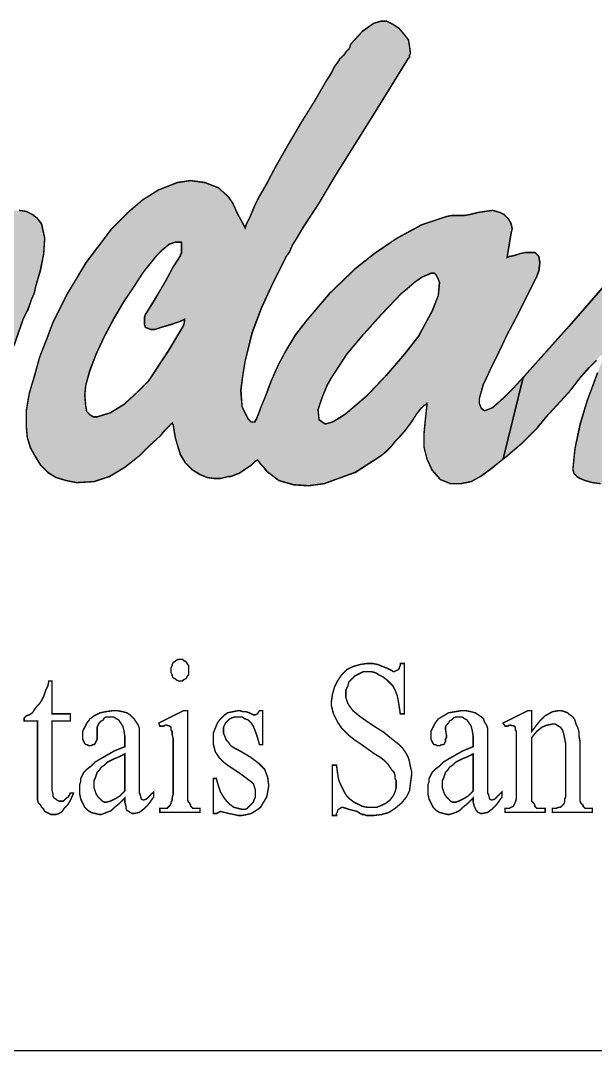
# Model space of a CAD drawing. Extents: x -5391 to -1191, y -1050 to 4890.
# Drawn here: x -3756 to -3586.9, y -325.1 to -22.1 of the extents above; entities that cross this region are included whole.
import ezdxf

# ---------------------------------------------------------------- set-up
doc = ezdxf.new("R2010")
doc.units = 0
doc.header["$LTSCALE"] = 70
doc.header["$MEASUREMENT"] = 0
doc.layers.get('0').update_dxf_attribs({"linetype": 'CONTINUOUS'})
doc.layers.add('CAMADA_1', color=7, linetype='CONTINUOUS')
doc.layers.add('FINA', color=7, linetype='CONTINUOUS')

msp = doc.modelspace()

# ---------------------------------------------------------------- hatches: boundary and pattern name
at = {"linetype": 'CONTINUOUS'}
h = msp.add_hatch(color=5, dxfattribs=at)
h.paths.add_polyline_path([(-3556.635, -113.896), (-3550.287, -108.152), (-3548.17, -106.338), (-3545.449, -104.524), (-3542.728, -102.71), (-3540.914, -101.803), (-3537.589, -100.291), (-3533.961, -98.78), (-3530.938, -97.268), (-3529.426, -96.361), (-3527.915, -94.547), (-3526.403, -91.524), (-3525.798, -88.5), (-3526.1, -85.78), (-3527.309, -84.571), (-3529.124, -83.966), (-3531.24, -83.663), (-3533.356, -83.966), (-3537.589, -85.477), (-3540.612, -86.687), (-3543.031, -87.896), (-3546.054, -89.408), (-3548.775, -90.92), (-3551.193, -92.733), (-3552.101, -93.64), (-3552.705, -94.245), (-3553.31, -94.85), (-3553.612, -95.152), (-3553.31, -83.059), (-3553.31, -82.757), (-3553.31, -82.152), (-3553.31, -81.85), (-3553.31, -81.245), (-3553.914, -79.129), (-3555.426, -77.92), (-3557.543, -77.315), (-3559.961, -77.012), (-3560.867, -77.012), (-3561.775, -77.012), (-3562.681, -77.012), (-3563.589, -77.315), (-3564.496, -78.222), (-3574.473, -89.408), (-3584.751, -100.593), (-3594.728, -112.083), (-3605.007, -123.57), (-3607.426, -126.291), (-3608.14, -127.07), (-3613.994, -151.076), (-3612.867, -150.175), (-3608.636, -146.548), (-3605.914, -143.826), (-3603.797, -141.709), (-3601.077, -138.384), (-3597.751, -134.756), (-3594.426, -131.128), (-3591.403, -127.199), (-3588.681, -124.175), (-3586.565, -122.059), (-3585.658, -120.85), (-3585.054, -120.547), (-3584.449, -119.942), (-3584.147, -119.64), (-3583.844, -119.64), (-3584.147, -120.547), (-3585.054, -122.664), (-3586.263, -125.687), (-3587.472, -129.012), (-3589.287, -133.849), (-3591.403, -140.803), (-3592.914, -148.059), (-3593.518, -154.105), (-3593.217, -155.314), (-3592.31, -156.222), (-3591.403, -156.826), (-3589.891, -157.431), (-3587.775, -158.035), (-3585.356, -158.338), (-3582.938, -158.035), (-3580.519, -157.431), (-3579.611, -157.128), (-3579.31, -156.826), (-3578.705, -156.222), (-3578.402, -155.617), (-3577.798, -154.105), (-3577.193, -151.989), (-3575.984, -149.268), (-3575.077, -146.245), (-3572.96, -140.198), (-3570.845, -135.059), (-3566.914, -127.199), (-3562.077, -120.245)])
h.paths.add_polyline_path([(-3617.402, -123.873), (-3615.286, -119.64), (-3612.867, -114.5), (-3610.147, -109.361), (-3607.728, -104.524), (-3605.612, -100.291), (-3604.1, -97.268), (-3603.495, -95.756), (-3603.193, -93.338), (-3603.495, -91.524), (-3604.705, -90.314), (-3607.426, -90.314), (-3608.938, -90.617), (-3610.751, -91.222), (-3612.263, -91.524), (-3612.867, -91.827), (-3611.659, -84.571), (-3611.356, -83.362), (-3611.659, -81.85), (-3612.565, -80.338), (-3613.775, -79.129), (-3614.984, -78.524), (-3617.1, -77.92), (-3619.216, -78.222), (-3621.333, -78.524), (-3623.751, -79.129), (-3625.566, -79.431), (-3627.379, -79.431), (-3629.193, -79.431), (-3630.705, -79.734), (-3637.96, -82.152), (-3645.216, -86.082), (-3651.867, -90.617), (-3657.612, -95.152), (-3665.169, -102.407), (-3671.82, -110.269), (-3675.147, -114.5), (-3677.867, -119.036), (-3680.286, -123.57), (-3682.402, -128.408), (-3683.309, -130.826), (-3684.216, -133.245), (-3685.123, -135.361), (-3686.03, -137.78), (-3686.635, -139.292), (-3687.239, -140.198), (-3688.146, -140.198), (-3689.054, -139.292), (-3690.867, -135.663), (-3691.169, -130.826), (-3690.564, -125.989), (-3689.961, -122.362), (-3687.844, -113.896), (-3685.123, -106.64), (-3681.798, -99.384), (-3677.867, -91.524), (-3676.96, -90.314), (-3676.053, -88.199), (-3674.542, -85.78), (-3672.728, -82.757), (-3668.193, -75.803), (-3663.356, -67.641), (-3652.17, -49.803), (-3641.891, -33.175), (-3641.588, -32.873), (-3641.588, -32.572), (-3641.588, -32.268), (-3641.286, -31.664), (-3641.588, -29.548), (-3641.891, -27.734), (-3643.099, -26.222), (-3644.612, -24.408), (-3646.425, -23.199), (-3648.239, -22.292), (-3650.053, -22.292), (-3652.17, -22.896), (-3655.495, -25.315), (-3658.821, -28.942), (-3659.123, -29.548), (-3659.123, -29.85), (-3659.426, -30.455), (-3659.728, -30.758), (-3660.332, -31.362), (-3660.937, -32.268), (-3661.541, -32.873), (-3662.146, -33.478), (-3662.751, -34.385), (-3663.658, -35.595), (-3664.565, -37.408), (-3666.077, -39.827), (-3669.402, -45.571), (-3673.332, -51.92), (-3677.262, -58.571), (-3680.891, -64.919), (-3683.611, -70.059), (-3685.727, -73.687), (-3687.239, -76.71), (-3688.449, -79.734), (-3689.658, -82.152), (-3689.961, -83.059), (-3690.564, -81.85), (-3692.077, -79.129), (-3693.588, -75.803), (-3694.797, -73.989), (-3697.821, -71.269), (-3701.751, -69.757), (-3705.984, -69.152), (-3709.914, -69.757), (-3715.356, -71.873), (-3720.193, -74.897), (-3724.728, -78.826), (-3729.263, -83.362), (-3736.82, -93.338), (-3742.565, -103.013), (-3744.379, -106.64), (-3746.495, -110.873), (-3748.309, -115.71), (-3750.425, -121.152), (-3751.936, -126.593), (-3753.449, -131.733), (-3754.355, -136.872), (-3754.355, -141.408), (-3754.053, -144.733), (-3753.146, -147.757), (-3751.635, -150.477), (-3750.122, -152.896), (-3748.006, -155.012), (-3745.588, -156.524), (-3742.565, -157.431), (-3739.542, -158.035), (-3734.402, -157.733), (-3729.867, -156.222), (-3725.332, -153.5), (-3721.099, -150.175), (-3718.076, -147.152), (-3714.75, -144.129), (-3713.541, -142.617), (-3712.332, -141.408), (-3711.727, -140.803), (-3711.425, -140.501), (-3711.123, -141.105), (-3710.821, -142.919), (-3710.518, -144.733), (-3709.914, -146.849), (-3709.007, -149.872), (-3707.494, -152.291), (-3705.681, -154.105), (-3703.263, -155.617), (-3701.146, -156.524), (-3699.03, -156.826), (-3697.216, -156.826), (-3694.797, -156.222), (-3694.192, -156.222), (-3693.286, -155.919), (-3692.681, -155.617), (-3691.774, -155.314), (-3689.961, -154.105), (-3688.146, -152.896), (-3686.937, -151.686), (-3686.332, -151.385), (-3686.03, -151.686), (-3685.425, -152.594), (-3684.518, -153.5), (-3683.611, -154.71), (-3679.984, -157.431), (-3675.751, -158.64), (-3671.216, -158.942), (-3666.681, -158.338), (-3657.612, -155.012), (-3650.053, -150.175), (-3648.542, -148.965), (-3647.03, -147.454), (-3645.821, -145.942), (-3644.612, -144.733), (-3642.797, -142.617), (-3640.983, -140.198), (-3639.473, -137.78), (-3637.96, -135.965), (-3637.356, -135.361), (-3636.751, -135.059), (-3636.449, -134.756), (-3636.449, -135.361), (-3636.751, -137.78), (-3637.053, -140.803), (-3637.356, -143.826), (-3637.356, -147.454), (-3636.449, -151.082), (-3634.937, -154.408), (-3632.519, -157.128), (-3629.495, -158.338), (-3626.472, -158.338), (-3623.449, -157.733), (-3620.729, -156.222), (-3617.402, -153.803), (-3613.994, -151.076), (-3608.14, -127.07), (-3610.751, -129.919), (-3614.076, -133.245), (-3617.1, -135.965), (-3618.612, -136.571), (-3619.519, -136.872), (-3620.426, -136.268), (-3621.03, -134.756), (-3621.03, -133.245), (-3620.426, -131.128), (-3619.821, -129.012), (-3618.914, -127.199)])
h.paths.add_polyline_path([(-3638.868, -114.803), (-3643.099, -120.245), (-3648.542, -126.593), (-3654.286, -132.64), (-3660.332, -137.78), (-3662.146, -138.989), (-3664.263, -140.198), (-3666.379, -140.803), (-3668.193, -139.594), (-3668.495, -136.571), (-3667.286, -132.942), (-3665.774, -129.315), (-3664.565, -127.199), (-3660.03, -120.245), (-3655.193, -114.5), (-3650.053, -108.757), (-3644.007, -102.407), (-3642.193, -100.896), (-3640.076, -99.082), (-3637.96, -97.57), (-3635.845, -96.664), (-3635.239, -96.361), (-3634.937, -96.361), (-3634.332, -96.361), (-3634.029, -96.664), (-3633.728, -96.966), (-3633.123, -98.176), (-3632.8, -99.142), (-3633.123, -103.013), (-3634.937, -107.547), (-3637.053, -111.477)], flags=16)
h.paths.add_polyline_path([(-3707.797, -110.571), (-3708.1, -111.78), (-3712.635, -119.338), (-3718.379, -128.105), (-3722.007, -131.733), (-3725.634, -135.059), (-3729.565, -137.478), (-3733.495, -138.686), (-3734.704, -138.686), (-3735.611, -138.082), (-3736.519, -137.175), (-3736.82, -135.663), (-3737.123, -132.338), (-3736.82, -129.315), (-3735.611, -125.082), (-3733.797, -120.245), (-3731.378, -115.106), (-3728.657, -109.966), (-3725.634, -104.826), (-3722.611, -100.291), (-3719.89, -96.059), (-3717.17, -92.733), (-3715.96, -91.222), (-3714.146, -89.408), (-3712.332, -87.896), (-3710.518, -87.291), (-3709.914, -87.291), (-3709.309, -87.291), (-3709.007, -87.291), (-3708.704, -87.291), (-3708.704, -87.594), (-3708.704, -88.199), (-3708.704, -88.803), (-3708.704, -89.71), (-3708.704, -90.013), (-3708.704, -90.617), (-3709.007, -90.92), (-3709.007, -91.222), (-3711.123, -94.547), (-3713.541, -99.082), (-3716.262, -103.617), (-3718.681, -107.547), (-3719.285, -108.454), (-3719.587, -109.361), (-3719.587, -110.269), (-3719.587, -111.477), (-3719.285, -112.384), (-3718.379, -112.686), (-3717.774, -112.989), (-3716.564, -112.989), (-3714.75, -112.384), (-3711.727, -111.477), (-3709.007, -110.571), (-3707.797, -109.966)], flags=16)
h = msp.add_hatch(color=5, dxfattribs=at)
h.paths.add_polyline_path([(-3839.308, -91.222), (-3839.006, -89.408), (-3839.61, -88.199), (-3840.518, -87.594), (-3842.936, -87.594), (-3843.541, -87.896), (-3843.842, -87.896), (-3846.262, -89.105), (-3847.773, -89.71), (-3848.983, -89.71), (-3849.587, -88.5), (-3849.587, -87.896), (-3849.587, -87.291), (-3849.587, -86.385), (-3849.285, -85.78), (-3849.89, -83.663), (-3851.401, -81.547), (-3853.518, -80.036), (-3855.633, -78.826), (-3857.448, -78.222), (-3858.96, -77.92), (-3860.773, -77.92), (-3862.285, -77.92), (-3865.611, -78.524), (-3871.053, -79.734), (-3877.099, -81.245), (-3882.843, -82.454), (-3884.959, -82.757), (-3887.68, -83.362), (-3890.703, -83.663), (-3893.424, -83.663), (-3900.68, -83.663), (-3908.238, -83.663), (-3911.564, -83.663), (-3914.285, -83.663), (-3916.098, -83.663), (-3916.704, -83.663), (-3916.401, -83.059), (-3915.796, -81.245), (-3915.191, -78.826), (-3913.982, -76.408), (-3912.471, -73.384), (-3910.052, -68.547), (-3907.028, -63.106), (-3904.308, -58.268), (-3902.796, -55.245), (-3900.982, -51.92), (-3899.471, -48.594), (-3897.959, -45.268), (-3896.749, -42.548), (-3896.749, -40.432), (-3897.959, -39.222), (-3900.68, -38.315), (-3903.099, -38.012), (-3907.331, -38.012), (-3909.448, -38.012), (-3911.564, -38.012), (-3912.773, -38.315), (-3913.681, -38.315), (-3915.796, -39.222), (-3917.308, -41.035), (-3918.82, -43.152), (-3920.331, -46.175), (-3922.447, -50.711), (-3925.168, -56.454), (-3928.191, -62.803), (-3930.912, -69.152), (-3933.634, -75.199), (-3935.749, -80.036), (-3936.657, -81.85), (-3937.261, -83.362), (-3937.866, -84.268), (-3937.866, -84.571), (-3938.471, -84.571), (-3939.982, -84.571), (-3942.098, -84.873), (-3944.819, -84.873), (-3951.169, -85.477), (-3957.215, -85.78), (-3961.145, -86.385), (-3966.889, -87.291), (-3969.912, -87.896), (-3972.633, -88.5), (-3974.75, -88.803), (-3975.959, -89.408), (-3976.865, -90.617), (-3977.168, -92.733), (-3976.865, -95.152), (-3976.563, -97.268), (-3975.052, -100.593), (-3973.238, -104.524), (-3970.517, -107.547), (-3967.494, -109.361), (-3965.982, -109.361), (-3965.377, -109.059), (-3964.471, -108.454), (-3961.75, -106.036), (-3959.633, -103.92), (-3958.121, -102.71), (-3955.703, -101.803), (-3953.587, -101.501), (-3951.169, -101.199), (-3949.052, -101.199), (-3946.936, -101.199), (-3945.981, -101.835), (-3946.936, -104.222), (-3948.145, -106.943), (-3949.656, -109.966), (-3952.982, -117.524), (-3956.61, -126.291), (-3958.424, -130.826), (-3959.935, -135.663), (-3960.843, -137.478), (-3961.145, -138.989), (-3961.75, -140.198), (-3961.75, -140.501), (-3963.262, -138.989), (-3963.262, -138.384), (-3963.563, -138.082), (-3964.471, -137.175), (-3965.982, -135.965), (-3967.494, -135.361), (-3969.005, -135.965), (-3969.609, -136.872), (-3970.214, -138.082), (-3970.517, -138.989), (-3970.517, -139.896), (-3971.122, -145.338), (-3971.424, -151.686), (-3971.122, -158.035), (-3970.214, -162.873), (-3969.308, -164.989), (-3967.796, -166.198), (-3965.982, -166.501), (-3963.563, -166.501), (-3961.75, -166.198), (-3960.238, -165.593), (-3959.029, -164.687), (-3957.819, -163.175), (-3955.401, -159.547), (-3952.982, -155.919), (-3950.865, -151.989), (-3948.75, -148.059), (-3947.541, -145.942), (-3946.331, -143.221), (-3944.819, -139.896), (-3943.005, -136.268), (-3939.074, -128.408), (-3935.145, -119.942), (-3931.517, -112.083), (-3928.494, -105.734), (-3927.284, -103.013), (-3926.378, -101.199), (-3925.581, -99.209), (-3922.145, -98.78), (-3918.518, -98.176), (-3914.285, -97.57), (-3908.54, -96.664), (-3903.703, -96.361), (-3900.075, -95.756), (-3898.866, -95.756), (-3899.471, -96.361), (-3900.68, -97.873), (-3902.796, -99.989), (-3905.517, -102.71), (-3911.564, -109.059), (-3917.308, -115.408), (-3922.749, -121.756), (-3926.68, -128.105), (-3928.494, -131.128), (-3929.703, -134.455), (-3930.611, -138.082), (-3930.912, -142.012), (-3930.611, -146.849), (-3929.098, -151.385), (-3926.378, -155.012), (-3922.447, -157.431), (-3918.518, -158.64), (-3914.285, -158.942), (-3910.052, -158.338), (-3905.819, -156.826), (-3897.355, -152.896), (-3890.099, -147.757), (-3887.075, -145.035), (-3884.355, -142.315), (-3883.146, -141.408), (-3882.239, -140.501), (-3881.633, -139.896), (-3881.331, -139.594), (-3881.633, -140.803), (-3882.239, -143.826), (-3882.843, -147.454), (-3883.447, -150.78), (-3883.447, -154.408), (-3882.239, -157.431), (-3879.819, -159.547), (-3876.192, -160.454), (-3872.563, -160.454), (-3868.936, -159.547), (-3865.611, -158.035), (-3862.285, -155.919), (-3856.238, -150.78), (-3850.796, -145.338), (-3847.169, -141.105), (-3842.634, -135.663), (-3838.099, -130.222), (-3834.169, -125.082), (-3829.937, -119.338), (-3826.006, -114.198), (-3824.192, -111.78), (-3822.983, -109.966), (-3821.534, -108.036), (-3822.075, -109.663), (-3822.378, -111.175), (-3822.983, -112.989), (-3824.192, -117.524), (-3825.401, -121.756), (-3826.611, -127.501), (-3827.215, -133.849), (-3826.913, -140.198), (-3825.401, -145.942), (-3824.192, -148.059), (-3822.378, -149.571), (-3820.564, -150.175), (-3818.447, -150.477), (-3813.611, -149.268), (-3809.076, -146.548), (-3805.448, -143.524), (-3801.518, -139.594), (-3797.89, -135.965), (-3794.866, -132.64), (-3788.518, -125.082), (-3781.262, -116.315), (-3777.936, -112.384), (-3775.517, -109.361), (-3773.703, -107.245), (-3773.099, -106.338), (-3773.099, -107.245), (-3773.402, -108.454), (-3774.308, -111.477), (-3775.517, -115.408), (-3777.029, -120.245), (-3780.053, -130.524), (-3782.773, -139.594), (-3783.076, -141.105), (-3783.378, -143.524), (-3783.983, -146.548), (-3784.285, -149.872), (-3784.588, -153.199), (-3784.89, -156.524), (-3784.588, -159.245), (-3783.983, -161.361), (-3782.169, -163.478), (-3779.448, -164.687), (-3776.727, -164.082), (-3774.308, -162.268), (-3772.797, -159.547), (-3771.89, -156.222), (-3770.983, -152.594), (-3770.379, -149.571), (-3770.076, -148.663), (-3769.472, -146.849), (-3768.565, -144.733), (-3767.355, -141.709), (-3764.634, -134.455), (-3761.309, -125.989), (-3757.983, -117.826), (-3755.263, -109.966), (-3753.75, -106.943), (-3752.844, -104.222), (-3751.936, -102.106), (-3751.635, -100.593), (-3750.122, -95.454), (-3749.216, -90.617), (-3748.913, -86.082), (-3749.82, -81.85), (-3751.03, -80.338), (-3752.541, -79.129), (-3754.355, -78.222), (-3756.472, -77.92), (-3759.192, -78.222), (-3761.611, -79.129), (-3764.029, -80.64), (-3766.448, -82.152), (-3767.355, -83.059), (-3769.169, -84.873), (-3771.285, -86.99), (-3773.402, -89.105), (-3778.239, -93.943), (-3781.565, -97.57), (-3787.309, -103.617), (-3793.658, -110.571), (-3796.681, -113.594), (-3799.099, -116.315), (-3801.518, -118.733), (-3803.029, -120.245), (-3804.541, -121.756), (-3805.751, -122.966), (-3806.96, -124.176), (-3806.96, -120.85), (-3806.96, -120.245), (-3806.96, -119.942), (-3806.96, -119.64), (-3806.657, -119.036), (-3805.751, -116.315), (-3804.239, -112.384), (-3802.425, -107.547), (-3800.308, -102.407), (-3798.494, -96.966), (-3796.983, -91.524), (-3795.774, -86.99), (-3795.169, -83.059), (-3795.774, -79.734), (-3797.588, -77.012), (-3800.611, -75.803), (-3804.239, -75.501), (-3806.96, -76.106), (-3809.378, -77.012), (-3811.494, -77.92), (-3813.611, -79.431), (-3817.541, -83.059), (-3821.471, -87.594), (-3822.681, -89.105), (-3824.494, -91.222), (-3826.611, -93.943), (-3828.727, -96.966), (-3834.169, -103.617), (-3840.216, -111.175), (-3846.262, -119.036), (-3851.704, -125.989), (-3853.819, -129.012), (-3855.936, -131.733), (-3857.75, -133.849), (-3859.365, -136.271), (-3861.378, -138.686), (-3862.889, -139.896), (-3864.526, -140.551), (-3865.273, -139.061), (-3864.099, -134.756), (-3861.983, -130.222), (-3860.773, -128.105), (-3859.866, -126.291), (-3858.961, -124.782), (-3858.355, -123.57), (-3857.75, -122.664), (-3856.843, -121.152), (-3855.633, -119.036), (-3852.61, -114.198), (-3848.983, -108.757), (-3845.657, -103.013), (-3842.634, -97.873), (-3840.518, -93.64)])
h.paths.add_polyline_path([(-3896.145, -113.292), (-3889.797, -106.943), (-3881.633, -99.989), (-3880.424, -99.384), (-3879.517, -98.78), (-3878.308, -98.478), (-3877.099, -98.176), (-3874.699, -97.695), (-3873.471, -99.535), (-3873.471, -102.407), (-3874.076, -104.826), (-3875.285, -107.547), (-3876.796, -110.269), (-3879.819, -115.106), (-3881.936, -118.431), (-3886.169, -124.175), (-3891.61, -130.524), (-3897.959, -136.268), (-3904.308, -140.198), (-3906.425, -140.803), (-3908.54, -141.105), (-3910.052, -140.501), (-3910.959, -138.686), (-3910.959, -136.268), (-3910.354, -134.152), (-3909.145, -131.733), (-3907.634, -129.315), (-3901.89, -120.547)], flags=16)

# ---------------------------------------------------------------- linework, layer by layer
at = {"color": 5, "linetype": 'CONTINUOUS'}
for points in [[(-3617.402, -123.873), (-3615.286, -119.64), (-3612.867, -114.5), (-3610.147, -109.361), (-3607.728, -104.524), (-3605.612, -100.291), (-3604.1, -97.268), (-3603.495, -95.756), (-3603.193, -93.338), (-3603.495, -91.524), (-3604.705, -90.314), (-3607.426, -90.314), (-3608.938, -90.617), (-3610.751, -91.222), (-3612.263, -91.524), (-3612.867, -91.827), (-3611.659, -84.571), (-3611.356, -83.362), (-3611.659, -81.85), (-3612.565, -80.338), (-3613.775, -79.129), (-3614.984, -78.524), (-3617.1, -77.92), (-3619.216, -78.222), (-3621.333, -78.524), (-3623.751, -79.129), (-3625.566, -79.431), (-3627.379, -79.431), (-3629.193, -79.431), (-3630.705, -79.734), (-3637.96, -82.152), (-3645.216, -86.082), (-3651.867, -90.617), (-3657.612, -95.152), (-3665.169, -102.407), (-3671.82, -110.269), (-3675.147, -114.5), (-3677.867, -119.036), (-3680.286, -123.57), (-3682.402, -128.408), (-3683.309, -130.826), (-3684.216, -133.245), (-3685.123, -135.361), (-3686.03, -137.78), (-3686.635, -139.292), (-3687.239, -140.198), (-3688.146, -140.198), (-3689.054, -139.292), (-3690.867, -135.663), (-3691.169, -130.826), (-3690.564, -125.989), (-3689.961, -122.362), (-3687.844, -113.896), (-3685.123, -106.64), (-3681.798, -99.384), (-3677.867, -91.524), (-3676.96, -90.314), (-3676.053, -88.199), (-3674.542, -85.78), (-3672.728, -82.757), (-3668.193, -75.803), (-3663.356, -67.641), (-3652.17, -49.803), (-3641.891, -33.175), (-3641.588, -32.873), (-3641.588, -32.572), (-3641.588, -32.268), (-3641.286, -31.664), (-3641.588, -29.548), (-3641.891, -27.734), (-3643.099, -26.222), (-3644.612, -24.408), (-3646.425, -23.199), (-3648.239, -22.292), (-3650.053, -22.292), (-3652.17, -22.896), (-3655.495, -25.315), (-3658.821, -28.942), (-3659.123, -29.548), (-3659.123, -29.85), (-3659.426, -30.455), (-3659.728, -30.758), (-3660.332, -31.362), (-3660.937, -32.268), (-3661.541, -32.873), (-3662.146, -33.478), (-3662.751, -34.385), (-3663.658, -35.595), (-3664.565, -37.408), (-3666.077, -39.827), (-3669.402, -45.571), (-3673.332, -51.92), (-3677.262, -58.571), (-3680.891, -64.919), (-3683.611, -70.059), (-3685.727, -73.687), (-3687.239, -76.71), (-3688.449, -79.734), (-3689.658, -82.152), (-3689.961, -83.059), (-3690.564, -81.85), (-3692.077, -79.129), (-3693.588, -75.803), (-3694.797, -73.989), (-3697.821, -71.269), (-3701.751, -69.757), (-3705.984, -69.152), (-3709.914, -69.757), (-3715.356, -71.873), (-3720.193, -74.897), (-3724.728, -78.826), (-3729.263, -83.362), (-3736.82, -93.338), (-3742.565, -103.013), (-3744.379, -106.64), (-3746.495, -110.873), (-3748.309, -115.71), (-3750.425, -121.152), (-3751.936, -126.593), (-3753.449, -131.733), (-3754.355, -136.872), (-3754.355, -141.408), (-3754.053, -144.733), (-3753.146, -147.757), (-3751.635, -150.477), (-3750.122, -152.896), (-3748.006, -155.012), (-3745.588, -156.524), (-3742.565, -157.431), (-3739.542, -158.035), (-3734.402, -157.733), (-3729.867, -156.222), (-3725.332, -153.5), (-3721.099, -150.175), (-3718.076, -147.152), (-3714.75, -144.129), (-3713.541, -142.617), (-3712.332, -141.408), (-3711.727, -140.803), (-3711.425, -140.501), (-3711.123, -141.105), (-3710.821, -142.919), (-3710.518, -144.733), (-3709.914, -146.849), (-3709.007, -149.872), (-3707.494, -152.291), (-3705.681, -154.105), (-3703.263, -155.617), (-3701.146, -156.524), (-3699.03, -156.826), (-3697.216, -156.826), (-3694.797, -156.222), (-3694.192, -156.222), (-3693.286, -155.919), (-3692.681, -155.617), (-3691.774, -155.314), (-3689.961, -154.105), (-3688.146, -152.896), (-3686.937, -151.686), (-3686.332, -151.385), (-3686.03, -151.686), (-3685.425, -152.594), (-3684.518, -153.5), (-3683.611, -154.71), (-3679.984, -157.431), (-3675.751, -158.64), (-3671.216, -158.942), (-3666.681, -158.338), (-3657.612, -155.012), (-3650.053, -150.175), (-3648.542, -148.965), (-3647.03, -147.454), (-3645.821, -145.942), (-3644.612, -144.733), (-3642.797, -142.617), (-3640.983, -140.198), (-3639.473, -137.78), (-3637.96, -135.965), (-3637.356, -135.361), (-3636.751, -135.059), (-3636.449, -134.756), (-3636.449, -135.361), (-3636.751, -137.78), (-3637.053, -140.803), (-3637.356, -143.826), (-3637.356, -147.454), (-3636.449, -151.082), (-3634.937, -154.408), (-3632.519, -157.128), (-3629.495, -158.338), (-3626.472, -158.338), (-3623.449, -157.733), (-3620.729, -156.222), (-3617.402, -153.803), (-3613.994, -151.076), (-3608.14, -127.07), (-3610.751, -129.919), (-3614.076, -133.245), (-3617.1, -135.965), (-3618.612, -136.571), (-3619.519, -136.872), (-3620.426, -136.268), (-3621.03, -134.756), (-3621.03, -133.245), (-3620.426, -131.128), (-3619.821, -129.012), (-3618.914, -127.199)], [(-3707.797, -110.571), (-3708.1, -111.78), (-3712.635, -119.338), (-3718.379, -128.105), (-3722.007, -131.733), (-3725.634, -135.059), (-3729.565, -137.478), (-3733.495, -138.686), (-3734.704, -138.686), (-3735.611, -138.082), (-3736.519, -137.175), (-3736.82, -135.663), (-3737.123, -132.338), (-3736.82, -129.315), (-3735.611, -125.082), (-3733.797, -120.245), (-3731.378, -115.106), (-3728.657, -109.966), (-3725.634, -104.826), (-3722.611, -100.291), (-3719.89, -96.059), (-3717.17, -92.733), (-3715.96, -91.222), (-3714.146, -89.408), (-3712.332, -87.896), (-3710.518, -87.291), (-3709.914, -87.291), (-3709.309, -87.291), (-3709.007, -87.291), (-3708.704, -87.291), (-3708.704, -87.594), (-3708.704, -88.199), (-3708.704, -88.803), (-3708.704, -89.71), (-3708.704, -90.013), (-3708.704, -90.617), (-3709.007, -90.92), (-3709.007, -91.222), (-3711.123, -94.547), (-3713.541, -99.082), (-3716.262, -103.617), (-3718.681, -107.547), (-3719.285, -108.454), (-3719.587, -109.361), (-3719.587, -110.269), (-3719.587, -111.477), (-3719.285, -112.384), (-3718.379, -112.686), (-3717.774, -112.989), (-3716.564, -112.989), (-3714.75, -112.384), (-3711.727, -111.477), (-3709.007, -110.571), (-3707.797, -109.966)], [(-3638.868, -114.803), (-3643.099, -120.245), (-3648.542, -126.593), (-3654.286, -132.64), (-3660.332, -137.78), (-3662.146, -138.989), (-3664.263, -140.198), (-3666.379, -140.803), (-3668.193, -139.594), (-3668.495, -136.571), (-3667.286, -132.942), (-3665.774, -129.315), (-3664.565, -127.199), (-3660.03, -120.245), (-3655.193, -114.5), (-3650.053, -108.757), (-3644.007, -102.407), (-3642.193, -100.896), (-3640.076, -99.082), (-3637.96, -97.57), (-3635.845, -96.664), (-3635.239, -96.361), (-3634.937, -96.361), (-3634.332, -96.361), (-3634.029, -96.664), (-3633.728, -96.966), (-3633.123, -98.176), (-3632.8, -99.142), (-3633.123, -103.013), (-3634.937, -107.547), (-3637.053, -111.477)]]:
    msp.add_lwpolyline(points, close=True, dxfattribs=at)
for points in [[(-3757.983, -117.826), (-3755.263, -109.966), (-3753.75, -106.943), (-3752.844, -104.222), (-3751.936, -102.106), (-3751.635, -100.593), (-3750.122, -95.454), (-3749.216, -90.617), (-3748.913, -86.082), (-3749.82, -81.85), (-3751.03, -80.338), (-3752.541, -79.129), (-3754.355, -78.222), (-3756.472, -77.92)], [(-3584.751, -100.593), (-3594.728, -112.083), (-3605.007, -123.57), (-3607.426, -126.291), (-3608.14, -127.07), (-3613.994, -151.076), (-3612.867, -150.175), (-3608.636, -146.548), (-3605.914, -143.826), (-3603.797, -141.709), (-3601.077, -138.384), (-3597.751, -134.756), (-3594.426, -131.128), (-3591.403, -127.199), (-3588.681, -124.175), (-3586.565, -122.059)], [(-3586.263, -125.687), (-3587.472, -129.012), (-3589.287, -133.849), (-3591.403, -140.803), (-3592.914, -148.059), (-3593.518, -154.105), (-3593.217, -155.314), (-3592.31, -156.222), (-3591.403, -156.826), (-3589.891, -157.431), (-3587.775, -158.035), (-3585.356, -158.338)]]:
    msp.add_lwpolyline(points, dxfattribs=at)
at = {"layer": 'CAMADA_1', "color": 5, "linetype": 'CONTINUOUS', "const_width": 0.42}
for points in [[(-3584.751, -100.593), (-3594.728, -112.083), (-3605.007, -123.57), (-3607.426, -126.291), (-3610.751, -129.919), (-3614.076, -133.245), (-3617.1, -135.965), (-3618.612, -136.571), (-3619.519, -136.872), (-3620.426, -136.268), (-3621.03, -134.756), (-3621.03, -133.245), (-3620.426, -131.128), (-3619.821, -129.012), (-3618.914, -127.199), (-3617.402, -123.873), (-3615.286, -119.64), (-3612.867, -114.5), (-3610.147, -109.361), (-3607.728, -104.524), (-3605.612, -100.291), (-3604.1, -97.268), (-3603.495, -95.756), (-3603.193, -93.338), (-3603.495, -91.524), (-3604.705, -90.314), (-3607.426, -90.314), (-3608.938, -90.617), (-3610.751, -91.222), (-3612.263, -91.524), (-3612.867, -91.827), (-3611.659, -84.571), (-3611.356, -83.362), (-3611.659, -81.85), (-3612.565, -80.338), (-3613.775, -79.129), (-3614.984, -78.524), (-3617.1, -77.92), (-3619.216, -78.222), (-3621.333, -78.524), (-3623.751, -79.129), (-3625.566, -79.431), (-3627.379, -79.431), (-3629.193, -79.431), (-3630.705, -79.734), (-3637.96, -82.152), (-3645.216, -86.082), (-3651.867, -90.617), (-3657.612, -95.152), (-3665.169, -102.407), (-3671.82, -110.269), (-3675.147, -114.5), (-3677.867, -119.036), (-3680.286, -123.57), (-3682.402, -128.408), (-3683.309, -130.826), (-3684.216, -133.245), (-3685.123, -135.361), (-3686.03, -137.78), (-3686.635, -139.292), (-3687.239, -140.198), (-3688.146, -140.198), (-3689.054, -139.292), (-3690.867, -135.663), (-3691.169, -130.826), (-3690.564, -125.989), (-3689.961, -122.362), (-3687.844, -113.896), (-3685.123, -106.64), (-3681.798, -99.384), (-3677.867, -91.524), (-3676.96, -90.314), (-3676.053, -88.199), (-3674.542, -85.78), (-3672.728, -82.757), (-3668.193, -75.803), (-3663.356, -67.641), (-3652.17, -49.803), (-3641.891, -33.175), (-3641.588, -32.873), (-3641.588, -32.572), (-3641.588, -32.268), (-3641.286, -31.664), (-3641.588, -29.548), (-3641.891, -27.734), (-3643.099, -26.222), (-3644.612, -24.408), (-3646.425, -23.199), (-3648.239, -22.292), (-3650.053, -22.292), (-3652.17, -22.896), (-3655.495, -25.315), (-3658.821, -28.942), (-3659.123, -29.548), (-3659.123, -29.85), (-3659.426, -30.455), (-3659.728, -30.758), (-3660.332, -31.362), (-3660.937, -32.268), (-3661.541, -32.873), (-3662.146, -33.478), (-3662.751, -34.385), (-3663.658, -35.595), (-3664.565, -37.408), (-3666.077, -39.827), (-3669.402, -45.571), (-3673.332, -51.92), (-3677.262, -58.571), (-3680.891, -64.919), (-3683.611, -70.059), (-3685.727, -73.687), (-3687.239, -76.71), (-3688.449, -79.734), (-3689.658, -82.152), (-3689.961, -83.059), (-3690.564, -81.85), (-3692.077, -79.129), (-3693.588, -75.803), (-3694.797, -73.989), (-3697.821, -71.269), (-3701.751, -69.757), (-3705.984, -69.152), (-3709.914, -69.757), (-3715.356, -71.873), (-3720.193, -74.897), (-3724.728, -78.826), (-3729.263, -83.362), (-3736.82, -93.338), (-3742.565, -103.013), (-3744.379, -106.64), (-3746.495, -110.873), (-3748.309, -115.71), (-3750.425, -121.152), (-3751.936, -126.593), (-3753.449, -131.733), (-3754.355, -136.872), (-3754.355, -141.408), (-3754.053, -144.733), (-3753.146, -147.757), (-3751.635, -150.477), (-3750.122, -152.896), (-3748.006, -155.012), (-3745.588, -156.524), (-3742.565, -157.431), (-3739.542, -158.035), (-3734.402, -157.733), (-3729.867, -156.222), (-3725.332, -153.5), (-3721.099, -150.175), (-3718.076, -147.152), (-3714.75, -144.129), (-3713.541, -142.617), (-3712.332, -141.408), (-3711.727, -140.803), (-3711.425, -140.501), (-3711.123, -141.105), (-3710.821, -142.919), (-3710.518, -144.733), (-3709.914, -146.849), (-3709.007, -149.872), (-3707.494, -152.291), (-3705.681, -154.105), (-3703.263, -155.617), (-3701.146, -156.524), (-3699.03, -156.826), (-3697.216, -156.826), (-3694.797, -156.222), (-3694.192, -156.222), (-3693.286, -155.919), (-3692.681, -155.617), (-3691.774, -155.314), (-3689.961, -154.105), (-3688.146, -152.896), (-3686.937, -151.686), (-3686.332, -151.385), (-3686.03, -151.686), (-3685.425, -152.594), (-3684.518, -153.5), (-3683.611, -154.71), (-3679.984, -157.431), (-3675.751, -158.64), (-3671.216, -158.942), (-3666.681, -158.338), (-3657.612, -155.012), (-3650.053, -150.175), (-3648.542, -148.965), (-3647.03, -147.454), (-3645.821, -145.942), (-3644.612, -144.733), (-3642.797, -142.617), (-3640.983, -140.198), (-3639.473, -137.78), (-3637.96, -135.965), (-3637.356, -135.361), (-3636.751, -135.059), (-3636.449, -134.756), (-3636.449, -134.455), (-3636.449, -135.361), (-3636.751, -137.78), (-3637.053, -140.803), (-3637.356, -143.826), (-3637.356, -147.454), (-3636.449, -151.082), (-3634.937, -154.408), (-3632.519, -157.128), (-3629.495, -158.338), (-3626.472, -158.338), (-3623.449, -157.733), (-3620.729, -156.222), (-3617.402, -153.803), (-3612.867, -150.175), (-3608.636, -146.548), (-3605.914, -143.826), (-3603.797, -141.709), (-3601.077, -138.384), (-3597.751, -134.756), (-3594.426, -131.128), (-3591.403, -127.199), (-3588.681, -124.175), (-3586.565, -122.059)], [(-3757.983, -117.826), (-3755.263, -109.966), (-3753.75, -106.943), (-3752.844, -104.222), (-3751.936, -102.106), (-3751.635, -100.593), (-3750.122, -95.454), (-3749.216, -90.617), (-3748.913, -86.082), (-3749.82, -81.85), (-3751.03, -80.338), (-3752.541, -79.129), (-3754.355, -78.222), (-3756.472, -77.92)], [(-3707.797, -109.966), (-3707.797, -110.571), (-3708.1, -111.78), (-3712.635, -119.338), (-3718.379, -128.105), (-3722.007, -131.733), (-3725.634, -135.059), (-3729.565, -137.478), (-3733.495, -138.686), (-3734.704, -138.686), (-3735.611, -138.082), (-3736.519, -137.175), (-3736.82, -135.663), (-3737.123, -132.338), (-3736.82, -129.315), (-3735.611, -125.082), (-3733.797, -120.245), (-3731.378, -115.106), (-3728.657, -109.966), (-3725.634, -104.826), (-3722.611, -100.291), (-3719.89, -96.059), (-3717.17, -92.733), (-3715.96, -91.222), (-3714.146, -89.408), (-3712.332, -87.896), (-3710.518, -87.291), (-3709.914, -87.291), (-3709.309, -87.291), (-3709.007, -87.291), (-3708.704, -87.291), (-3708.704, -87.594), (-3708.704, -88.199), (-3708.704, -88.803), (-3708.704, -89.71), (-3708.704, -90.013), (-3708.704, -90.617), (-3709.007, -90.92), (-3709.007, -91.222), (-3711.123, -94.547), (-3713.541, -99.082), (-3716.262, -103.617), (-3718.681, -107.547), (-3719.285, -108.454), (-3719.587, -109.361), (-3719.587, -110.269), (-3719.587, -111.477), (-3719.285, -112.384), (-3718.379, -112.686), (-3717.774, -112.989), (-3716.564, -112.989), (-3714.75, -112.384), (-3711.727, -111.477), (-3709.007, -110.571), (-3707.797, -109.966)], [(-3635.845, -96.664), (-3635.239, -96.361), (-3634.937, -96.361), (-3634.332, -96.361), (-3634.029, -96.664), (-3633.728, -96.966), (-3633.123, -98.176), (-3632.821, -99.082), (-3632.821, -99.384), (-3633.123, -103.013), (-3634.937, -107.547), (-3637.053, -111.477), (-3638.868, -114.803), (-3643.099, -120.245), (-3648.542, -126.593), (-3654.286, -132.64), (-3660.332, -137.78), (-3662.146, -138.989), (-3664.263, -140.198), (-3666.379, -140.803), (-3668.193, -139.594), (-3668.495, -136.571), (-3667.286, -132.942), (-3665.774, -129.315), (-3664.565, -127.199), (-3660.03, -120.245), (-3655.193, -114.5), (-3650.053, -108.757), (-3644.007, -102.407), (-3642.193, -100.896), (-3640.076, -99.082), (-3637.96, -97.57), (-3635.845, -96.664)], [(-3586.263, -125.687), (-3587.472, -129.012), (-3589.287, -133.849), (-3591.403, -140.803), (-3592.914, -148.059), (-3593.518, -154.105), (-3593.217, -155.314), (-3592.31, -156.222), (-3591.403, -156.826), (-3589.891, -157.431), (-3587.775, -158.035), (-3585.356, -158.338)]]:
    msp.add_lwpolyline(points, dxfattribs=at)
at = {"layer": 'FINA'}
msp.add_line((-5034.732, -325.104), (-1290.732, -325.104), dxfattribs=at)
at = {"layer": 'FINA', "const_width": 0.42}
for points in [[(-3709.007, -210.035), (-3709.611, -210.035), (-3710.216, -210.337), (-3710.518, -210.64), (-3711.123, -210.942), (-3711.425, -211.547), (-3711.425, -211.849), (-3711.727, -212.454), (-3711.727, -213.361), (-3711.727, -213.966), (-3711.425, -214.57), (-3711.425, -214.872), (-3711.123, -215.477), (-3710.518, -215.779), (-3710.216, -216.082), (-3709.611, -216.384), (-3709.007, -216.384), (-3708.402, -216.384), (-3708.1, -216.082), (-3707.495, -215.779), (-3707.193, -215.477), (-3706.89, -214.872), (-3706.588, -214.57), (-3706.588, -213.966), (-3706.588, -213.361), (-3706.588, -212.454), (-3706.588, -211.849), (-3706.89, -211.547), (-3707.193, -210.942), (-3707.495, -210.64), (-3708.1, -210.337), (-3708.402, -210.035), (-3709.007, -210.035)], [(-3643.1, -211.244), (-3644.309, -211.244), (-3644.309, -211.849), (-3644.611, -212.454), (-3644.611, -212.756), (-3644.914, -213.058), (-3646.123, -213.663), (-3646.426, -213.663), (-3646.728, -213.361), (-3647.332, -213.058), (-3647.937, -212.756), (-3649.449, -212.151), (-3650.96, -211.547), (-3652.472, -211.244), (-3653.984, -211.244), (-3656.1, -211.547), (-3658.216, -212.151), (-3660.03, -213.058), (-3661.542, -214.57), (-3662.751, -216.384), (-3663.658, -218.198), (-3664.263, -220.314), (-3664.565, -222.43), (-3664.565, -223.64), (-3664.263, -224.849), (-3663.96, -226.058), (-3663.356, -227.268), (-3662.751, -228.477), (-3662.146, -229.384), (-3661.542, -230.291), (-3660.635, -231.198), (-3659.425, -232.407), (-3657.914, -233.617), (-3656.1, -234.826), (-3653.984, -236.337), (-3651.867, -237.849), (-3650.355, -238.756), (-3649.147, -239.663), (-3648.542, -240.268), (-3647.937, -240.872), (-3647.332, -241.779), (-3646.728, -242.686), (-3646.123, -243.291), (-3645.821, -244.198), (-3645.821, -245.105), (-3645.518, -245.709), (-3645.518, -246.616), (-3645.518, -247.826), (-3645.821, -249.035), (-3646.426, -250.244), (-3647.332, -251.454), (-3648.542, -252.361), (-3649.751, -252.966), (-3651.263, -253.57), (-3652.775, -253.57), (-3653.984, -253.57), (-3655.495, -253.268), (-3656.705, -252.663), (-3657.914, -252.058), (-3659.123, -251.151), (-3660.03, -250.244), (-3660.635, -249.337), (-3661.24, -248.128), (-3661.844, -246.919), (-3662.448, -245.407), (-3662.751, -243.593), (-3663.053, -241.175), (-3664.263, -241.175), (-3664.263, -255.989), (-3663.053, -255.989), (-3663.053, -255.384), (-3662.751, -254.779), (-3662.751, -254.477), (-3662.448, -254.174), (-3661.542, -253.57), (-3661.24, -253.57), (-3660.332, -253.872), (-3659.425, -254.174), (-3658.216, -254.477), (-3657.007, -254.779), (-3656.1, -255.384), (-3655.495, -255.686), (-3654.89, -255.686), (-3654.286, -255.989), (-3653.379, -255.989), (-3652.775, -255.989), (-3652.17, -255.989), (-3649.751, -255.686), (-3647.635, -255.081), (-3645.821, -253.872), (-3644.007, -252.361), (-3642.495, -250.546), (-3641.588, -248.733), (-3641.286, -246.314), (-3640.984, -244.198), (-3640.984, -242.989), (-3641.286, -241.779), (-3641.588, -240.268), (-3641.891, -239.058), (-3642.495, -237.849), (-3643.1, -236.942), (-3643.705, -236.035), (-3644.611, -235.128), (-3645.821, -234.221), (-3647.332, -233.011), (-3649.147, -231.5), (-3651.565, -229.988), (-3654.286, -228.174), (-3656.402, -226.663), (-3658.216, -225.151), (-3659.123, -223.942), (-3659.728, -223.035), (-3660.03, -222.128), (-3660.332, -221.221), (-3660.332, -220.314), (-3660.332, -219.105), (-3659.728, -217.896), (-3659.425, -216.686), (-3658.518, -215.779), (-3657.612, -214.872), (-3656.402, -214.268), (-3655.193, -213.663), (-3653.984, -213.663), (-3652.775, -213.663), (-3651.565, -213.966), (-3650.658, -214.57), (-3649.449, -215.174), (-3648.24, -216.082), (-3647.332, -216.989), (-3646.426, -217.896), (-3645.821, -219.105), (-3645.216, -220.616), (-3644.914, -222.128), (-3644.611, -223.942), (-3644.309, -226.058), (-3643.1, -226.058), (-3643.1, -211.244)], [(-3746.797, -216.384), (-3747.704, -216.384), (-3748.006, -217.896), (-3748.611, -219.105), (-3748.913, -220.012), (-3749.215, -220.919), (-3749.82, -222.128), (-3750.425, -223.035), (-3751.332, -223.942), (-3751.937, -224.849), (-3752.541, -225.756), (-3753.448, -226.361), (-3754.355, -226.663), (-3754.96, -227.268), (-3754.96, -228.174), (-3751.03, -228.174), (-3751.03, -247.826), (-3751.03, -249.337), (-3751.03, -250.546), (-3751.03, -251.454), (-3750.727, -252.361), (-3750.123, -252.966), (-3749.82, -253.57), (-3749.215, -254.174), (-3748.913, -254.779), (-3748.309, -255.081), (-3747.704, -255.384), (-3747.1, -255.686), (-3746.495, -255.686), (-3745.588, -255.686), (-3744.681, -255.384), (-3743.774, -254.779), (-3743.169, -253.872), (-3742.262, -252.966), (-3741.658, -252.058), (-3741.053, -250.849), (-3740.448, -249.337), (-3741.355, -249.337), (-3741.658, -249.942), (-3741.96, -250.546), (-3742.565, -250.849), (-3742.867, -251.151), (-3743.169, -251.454), (-3743.472, -251.756), (-3744.076, -251.756), (-3744.378, -251.756), (-3744.681, -251.756), (-3745.285, -251.454), (-3745.588, -251.151), (-3746.192, -250.849), (-3746.495, -250.244), (-3746.495, -249.639), (-3746.797, -248.431), (-3746.797, -247.221), (-3746.797, -228.174), (-3741.355, -228.174), (-3741.355, -226.058), (-3746.797, -226.058), (-3746.797, -216.384)], [(-3725.332, -250.849), (-3725.332, -252.058), (-3725.03, -253.268), (-3725.03, -253.872), (-3724.728, -254.477), (-3724.123, -254.779), (-3723.82, -255.081), (-3723.216, -255.384), (-3722.611, -255.384), (-3721.099, -255.081), (-3719.89, -254.174), (-3718.379, -252.663), (-3716.867, -250.546), (-3716.867, -249.035), (-3717.774, -249.942), (-3718.379, -250.546), (-3718.681, -250.849), (-3718.983, -251.151), (-3719.89, -251.454), (-3720.495, -251.151), (-3720.797, -249.942), (-3721.099, -249.337), (-3721.099, -248.128), (-3721.099, -246.616), (-3721.099, -244.802), (-3721.099, -235.128), (-3721.099, -233.314), (-3721.099, -231.5), (-3721.099, -230.291), (-3721.402, -229.384), (-3722.007, -228.477), (-3722.611, -227.57), (-3723.216, -226.965), (-3723.82, -226.361), (-3724.728, -225.756), (-3725.937, -225.454), (-3727.448, -225.151), (-3728.96, -225.151), (-3731.076, -225.454), (-3732.588, -225.756), (-3734.402, -226.663), (-3735.611, -227.57), (-3736.518, -228.779), (-3737.123, -229.988), (-3737.727, -231.198), (-3737.727, -232.407), (-3737.727, -233.011), (-3737.727, -233.617), (-3737.425, -234.221), (-3737.123, -234.826), (-3736.82, -235.128), (-3736.518, -235.128), (-3735.913, -235.431), (-3735.611, -235.431), (-3735.309, -235.431), (-3734.704, -235.128), (-3734.402, -235.128), (-3734.1, -234.826), (-3733.797, -234.221), (-3733.495, -233.617), (-3733.495, -233.011), (-3733.495, -232.407), (-3733.495, -230.593), (-3733.495, -229.988), (-3733.192, -229.384), (-3732.89, -228.779), (-3732.285, -228.174), (-3731.68, -227.872), (-3731.378, -227.268), (-3730.774, -226.965), (-3729.867, -226.965), (-3728.657, -226.965), (-3727.751, -227.57), (-3727.146, -227.872), (-3726.541, -228.779), (-3725.937, -229.686), (-3725.634, -230.896), (-3725.332, -232.709), (-3725.332, -234.523), (-3725.332, -235.733), (-3728.355, -236.942), (-3730.472, -238.151), (-3732.588, -239.36), (-3734.1, -240.268), (-3735.309, -241.477), (-3736.518, -242.384), (-3737.425, -243.291), (-3738.03, -244.5), (-3738.332, -245.105), (-3738.332, -246.012), (-3738.634, -246.919), (-3738.634, -248.128), (-3738.634, -249.639), (-3738.332, -251.151), (-3737.727, -252.361), (-3737.123, -253.57), (-3736.215, -254.477), (-3735.309, -255.081), (-3734.1, -255.384), (-3732.89, -255.686), (-3732.285, -255.686), (-3731.378, -255.384), (-3730.774, -255.081), (-3729.867, -254.779), (-3729.262, -254.477), (-3728.355, -253.57), (-3726.844, -252.361), (-3725.332, -250.849)], [(-3706.89, -225.151), (-3708.1, -225.151), (-3715.356, -228.779), (-3715.053, -229.686), (-3714.448, -229.686), (-3713.844, -229.686), (-3713.541, -229.384), (-3713.239, -229.384), (-3712.03, -229.686), (-3711.727, -229.988), (-3711.727, -230.291), (-3711.727, -230.896), (-3711.425, -231.198), (-3711.425, -232.105), (-3711.123, -233.314), (-3711.123, -235.128), (-3711.123, -237.244), (-3711.123, -248.431), (-3711.123, -249.639), (-3711.425, -250.849), (-3711.425, -251.454), (-3711.727, -252.058), (-3711.727, -252.361), (-3712.03, -252.966), (-3712.332, -253.268), (-3712.635, -253.57), (-3712.937, -253.872), (-3713.541, -253.872), (-3714.146, -253.872), (-3715.053, -253.872), (-3715.053, -255.081), (-3703.263, -255.081), (-3703.263, -253.872), (-3704.169, -253.872), (-3704.774, -253.872), (-3705.379, -253.872), (-3705.681, -253.57), (-3705.983, -253.268), (-3705.983, -252.966), (-3706.286, -252.361), (-3706.588, -252.058), (-3706.89, -251.454), (-3706.89, -250.849), (-3706.89, -249.639), (-3706.89, -248.431), (-3706.89, -225.151)], [(-3684.82, -225.151), (-3685.728, -225.151), (-3686.332, -226.058), (-3686.937, -226.361), (-3687.239, -226.361), (-3687.542, -226.361), (-3688.146, -226.058), (-3688.751, -225.756), (-3689.658, -225.454), (-3690.565, -225.454), (-3691.472, -225.151), (-3692.076, -225.151), (-3693.588, -225.454), (-3695.1, -225.756), (-3696.309, -226.663), (-3697.216, -227.57), (-3698.123, -228.779), (-3698.728, -230.291), (-3699.332, -231.802), (-3699.332, -233.617), (-3699.332, -234.826), (-3699.03, -236.035), (-3698.728, -237.244), (-3698.123, -238.151), (-3697.518, -239.058), (-3696.309, -240.268), (-3695.1, -241.175), (-3693.286, -242.384), (-3691.472, -243.593), (-3690.263, -244.5), (-3689.053, -245.407), (-3688.146, -246.012), (-3687.542, -246.616), (-3687.239, -247.523), (-3686.937, -248.431), (-3686.937, -249.639), (-3686.937, -250.546), (-3687.239, -251.151), (-3687.542, -252.058), (-3688.146, -252.663), (-3688.751, -253.268), (-3689.355, -253.872), (-3689.96, -254.174), (-3690.867, -254.174), (-3692.076, -253.872), (-3693.286, -253.57), (-3694.495, -252.663), (-3695.402, -251.756), (-3696.309, -250.546), (-3697.216, -249.035), (-3697.821, -247.221), (-3698.425, -245.105), (-3699.332, -245.105), (-3699.332, -255.384), (-3698.425, -255.384), (-3697.216, -254.779), (-3696.007, -255.081), (-3694.797, -255.384), (-3693.286, -255.686), (-3692.076, -255.989), (-3690.867, -255.989), (-3689.355, -255.686), (-3688.146, -255.384), (-3686.634, -254.477), (-3685.425, -253.57), (-3684.518, -252.058), (-3683.611, -250.546), (-3683.309, -249.035), (-3683.007, -247.221), (-3683.309, -244.802), (-3684.216, -242.384), (-3686.03, -240.57), (-3688.449, -238.756), (-3692.076, -236.64), (-3693.286, -236.035), (-3694.192, -235.431), (-3694.797, -234.523), (-3695.402, -233.919), (-3695.704, -233.314), (-3696.007, -232.407), (-3696.309, -231.802), (-3696.309, -230.896), (-3696.309, -229.988), (-3696.007, -229.384), (-3695.704, -228.779), (-3695.1, -228.174), (-3694.495, -227.57), (-3693.89, -227.268), (-3692.983, -226.965), (-3692.076, -226.965), (-3690.867, -226.965), (-3689.96, -227.57), (-3689.053, -227.872), (-3688.146, -228.779), (-3687.542, -229.686), (-3686.937, -231.198), (-3686.332, -233.011), (-3685.728, -235.128), (-3684.82, -235.128), (-3684.82, -225.151)], [(-3622.844, -250.849), (-3622.844, -252.058), (-3622.542, -253.268), (-3622.239, -253.872), (-3621.937, -254.477), (-3621.635, -254.779), (-3621.333, -255.081), (-3620.728, -255.384), (-3620.123, -255.384), (-3618.612, -255.081), (-3617.402, -254.174), (-3615.89, -252.663), (-3614.379, -250.546), (-3614.379, -249.035), (-3615.286, -249.942), (-3615.89, -250.546), (-3616.193, -250.849), (-3616.495, -251.151), (-3617.402, -251.454), (-3618.007, -251.151), (-3618.31, -249.942), (-3618.612, -249.337), (-3618.612, -248.128), (-3618.612, -246.616), (-3618.612, -244.802), (-3618.612, -235.128), (-3618.612, -233.314), (-3618.612, -231.5), (-3618.612, -230.291), (-3618.914, -229.384), (-3619.519, -228.477), (-3619.821, -227.57), (-3620.425, -226.965), (-3621.333, -226.361), (-3622.239, -225.756), (-3623.449, -225.454), (-3624.96, -225.151), (-3626.472, -225.151), (-3628.286, -225.454), (-3630.1, -225.756), (-3631.612, -226.663), (-3633.123, -227.57), (-3634.03, -228.779), (-3634.635, -229.988), (-3635.24, -231.198), (-3635.24, -232.407), (-3635.24, -233.011), (-3635.24, -233.617), (-3634.937, -234.221), (-3634.635, -234.826), (-3634.333, -235.128), (-3634.03, -235.128), (-3633.425, -235.431), (-3633.123, -235.431), (-3632.518, -235.431), (-3632.216, -235.128), (-3631.612, -235.128), (-3631.31, -234.826), (-3631.007, -234.221), (-3631.007, -233.617), (-3630.705, -233.011), (-3630.705, -232.407), (-3631.007, -230.593), (-3631.007, -229.988), (-3630.705, -229.384), (-3630.1, -228.779), (-3629.798, -228.174), (-3629.193, -227.872), (-3628.588, -227.268), (-3627.983, -226.965), (-3627.379, -226.965), (-3626.17, -226.965), (-3625.262, -227.57), (-3624.658, -227.872), (-3624.053, -228.779), (-3623.449, -229.686), (-3623.147, -230.896), (-3622.844, -232.709), (-3622.844, -234.523), (-3622.844, -235.733), (-3625.867, -236.942), (-3627.983, -238.151), (-3630.1, -239.36), (-3631.612, -240.268), (-3632.821, -241.477), (-3634.03, -242.384), (-3634.937, -243.291), (-3635.542, -244.5), (-3635.844, -245.105), (-3635.844, -246.012), (-3636.147, -246.919), (-3636.147, -248.128), (-3636.147, -249.639), (-3635.844, -251.151), (-3635.24, -252.361), (-3634.635, -253.57), (-3633.728, -254.477), (-3632.821, -255.081), (-3631.612, -255.384), (-3630.402, -255.686), (-3629.798, -255.686), (-3628.891, -255.384), (-3627.983, -255.081), (-3627.379, -254.779), (-3626.774, -254.477), (-3625.867, -253.57), (-3624.356, -252.361), (-3622.844, -250.849)], [(-3605.612, -231.198), (-3605.612, -225.151), (-3606.821, -225.151), (-3614.077, -228.779), (-3613.472, -229.686), (-3613.17, -229.686), (-3612.565, -229.686), (-3612.263, -229.384), (-3611.961, -229.384), (-3610.751, -229.686), (-3610.449, -229.988), (-3610.449, -230.291), (-3610.449, -230.896), (-3610.147, -231.198), (-3610.147, -232.105), (-3610.147, -233.617), (-3610.147, -235.431), (-3610.147, -237.546), (-3610.147, -248.431), (-3610.147, -249.942), (-3610.147, -251.151), (-3610.449, -252.058), (-3610.751, -252.663), (-3611.053, -253.268), (-3611.658, -253.57), (-3612.263, -253.872), (-3612.867, -253.872), (-3613.472, -253.872), (-3613.472, -255.081), (-3601.682, -255.081), (-3601.682, -253.872), (-3602.589, -253.872), (-3603.495, -253.872), (-3604.1, -253.872), (-3604.403, -253.57), (-3604.705, -253.268), (-3604.705, -252.966), (-3605.007, -252.361), (-3605.309, -252.058), (-3605.612, -251.756), (-3605.612, -250.849), (-3605.612, -249.942), (-3605.612, -248.431), (-3605.612, -233.011), (-3604.1, -231.198), (-3602.589, -229.988), (-3601.077, -229.384), (-3599.565, -229.082), (-3598.658, -229.082), (-3597.751, -229.686), (-3597.147, -229.988), (-3596.542, -230.896), (-3596.24, -231.802), (-3595.937, -233.314), (-3595.635, -234.826), (-3595.635, -236.64), (-3595.635, -248.431), (-3595.635, -249.639), (-3595.635, -250.546), (-3595.937, -251.151), (-3595.937, -251.454), (-3595.937, -252.058), (-3596.24, -252.663), (-3596.542, -252.966), (-3596.845, -253.268), (-3597.147, -253.57), (-3597.751, -253.57), (-3598.356, -253.872), (-3599.263, -253.872), (-3599.565, -253.872), (-3599.565, -255.081), (-3587.775, -255.081), (-3587.775, -253.872), (-3588.682, -253.872), (-3589.286, -253.872), (-3589.891, -253.872), (-3590.193, -253.57), (-3590.495, -253.268), (-3590.495, -252.966), (-3590.798, -252.663), (-3591.1, -252.361), (-3591.403, -251.756), (-3591.403, -250.849), (-3591.403, -249.639), (-3591.403, -248.431), (-3591.403, -236.035), (-3591.403, -234.221), (-3591.705, -232.709), (-3591.705, -231.5), (-3592.007, -230.291), (-3592.612, -229.082), (-3592.914, -227.872), (-3593.518, -226.965), (-3594.426, -226.361), (-3595.03, -225.756), (-3595.937, -225.454), (-3596.845, -225.151), (-3597.751, -225.151), (-3599.565, -225.454), (-3601.682, -226.663), (-3603.495, -228.477), (-3605.612, -231.198)], [(-3725.332, -248.733), (-3726.844, -250.244), (-3728.355, -251.151), (-3729.565, -251.756), (-3730.774, -252.058), (-3731.378, -252.058), (-3731.983, -251.756), (-3732.588, -251.151), (-3733.192, -250.546), (-3733.797, -249.639), (-3734.1, -248.733), (-3734.402, -247.826), (-3734.402, -246.616), (-3734.402, -245.709), (-3734.1, -245.105), (-3733.797, -244.198), (-3733.495, -243.291), (-3732.89, -242.686), (-3732.285, -241.779), (-3731.378, -241.175), (-3730.472, -240.268), (-3729.867, -239.965), (-3728.657, -239.36), (-3727.146, -238.756), (-3725.332, -237.849), (-3725.332, -248.733)], [(-3622.844, -248.733), (-3624.356, -250.244), (-3625.867, -251.151), (-3627.077, -251.756), (-3627.983, -252.058), (-3628.891, -252.058), (-3629.495, -251.756), (-3630.1, -251.151), (-3630.705, -250.546), (-3631.31, -249.639), (-3631.612, -248.733), (-3631.914, -247.826), (-3631.914, -246.616), (-3631.914, -245.709), (-3631.612, -245.105), (-3631.31, -244.198), (-3631.007, -243.291), (-3630.402, -242.686), (-3629.798, -241.779), (-3628.891, -241.175), (-3627.983, -240.268), (-3627.379, -239.965), (-3626.17, -239.36), (-3624.658, -238.756), (-3622.844, -237.849), (-3622.844, -248.733)]]:
    msp.add_lwpolyline(points, dxfattribs=at)

doc.saveas('drawing.dxf')
